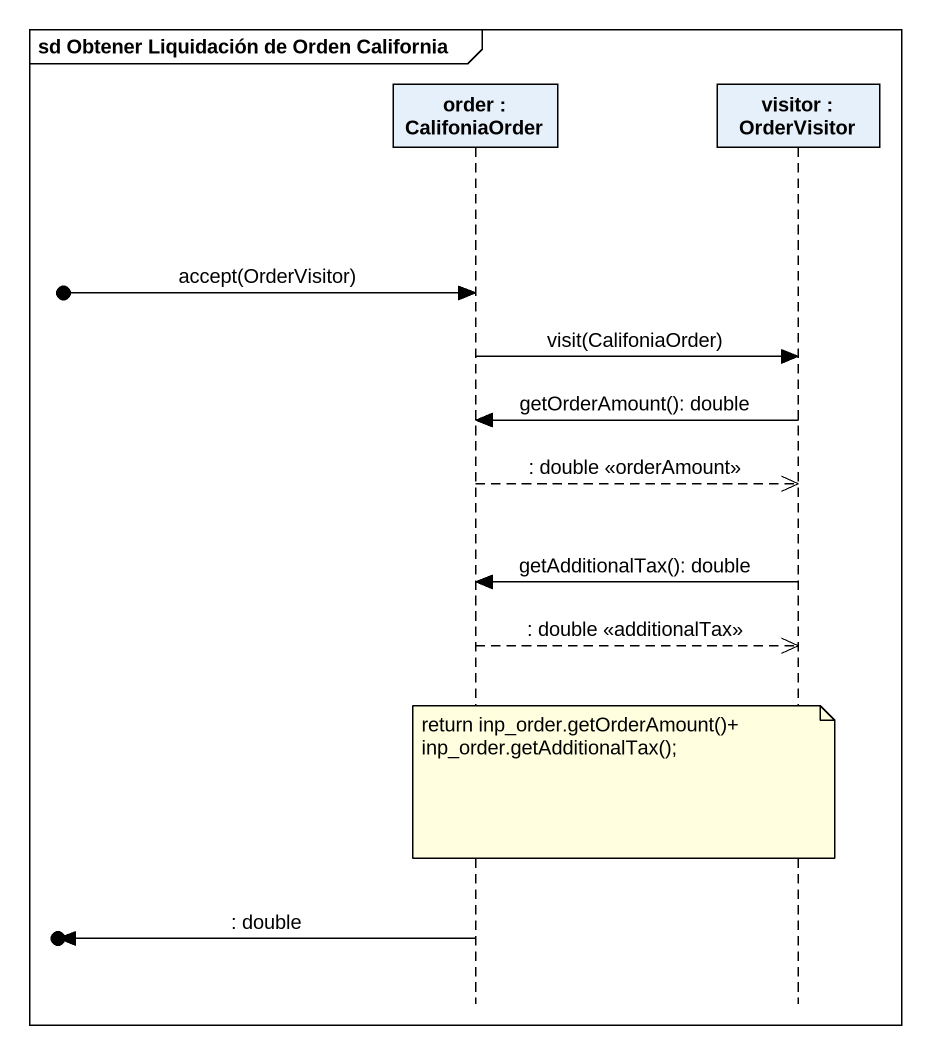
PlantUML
@startuml
mainframe sd Obtener Liquidación de Orden California
hide footbox
participant "order : CalifoniaOrder" as order
participant "visitor : OrderVisitor" as visitor

[o-> order : accept(OrderVisitor)
order -> visitor : visit(CalifoniaOrder)
visitor -> order : getOrderAmount(): double
order -->> visitor : : double <<orderAmount>>
visitor -> order : getAdditionalTax(): double
order -->> visitor : : double <<additionalTax>>
note over order : return inp_order.getOrderAmount()+ inp_order.getAdditionalTax();
[o<- order : : double
@enduml
